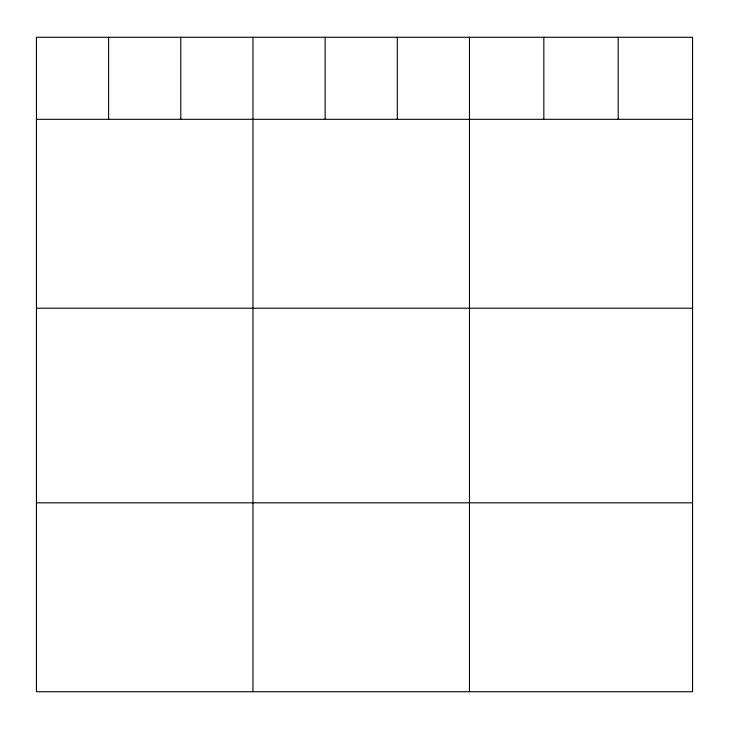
<?xml version="1.0" encoding="UTF-8"?>
<svg xmlns="http://www.w3.org/2000/svg" width="729" height="729" viewBox="0 0 729 729"><rect width="100%" height="100%" fill="white"/><g stroke="black" fill="none" stroke-linecap="round" stroke-linejoin="round"><path stroke-width="1.09" d="M692.55 119.31L692.55 691.73L36.45 691.73L36.45 37.27L692.55 37.27L692.55 119.31L36.45 119.31M36.45 308.212L692.55 308.212M36.45 502.828L692.55 502.828M618.192 37.27L618.192 119.31M543.834 37.27L543.834 119.31M469.476 37.27L469.476 691.73M397.305 37.27L397.305 119.31M325.134 37.27L325.134 119.31M252.963 37.27L252.963 691.73M180.792 37.27L180.792 119.31M108.621 37.27L108.621 119.31"/></g></svg>
